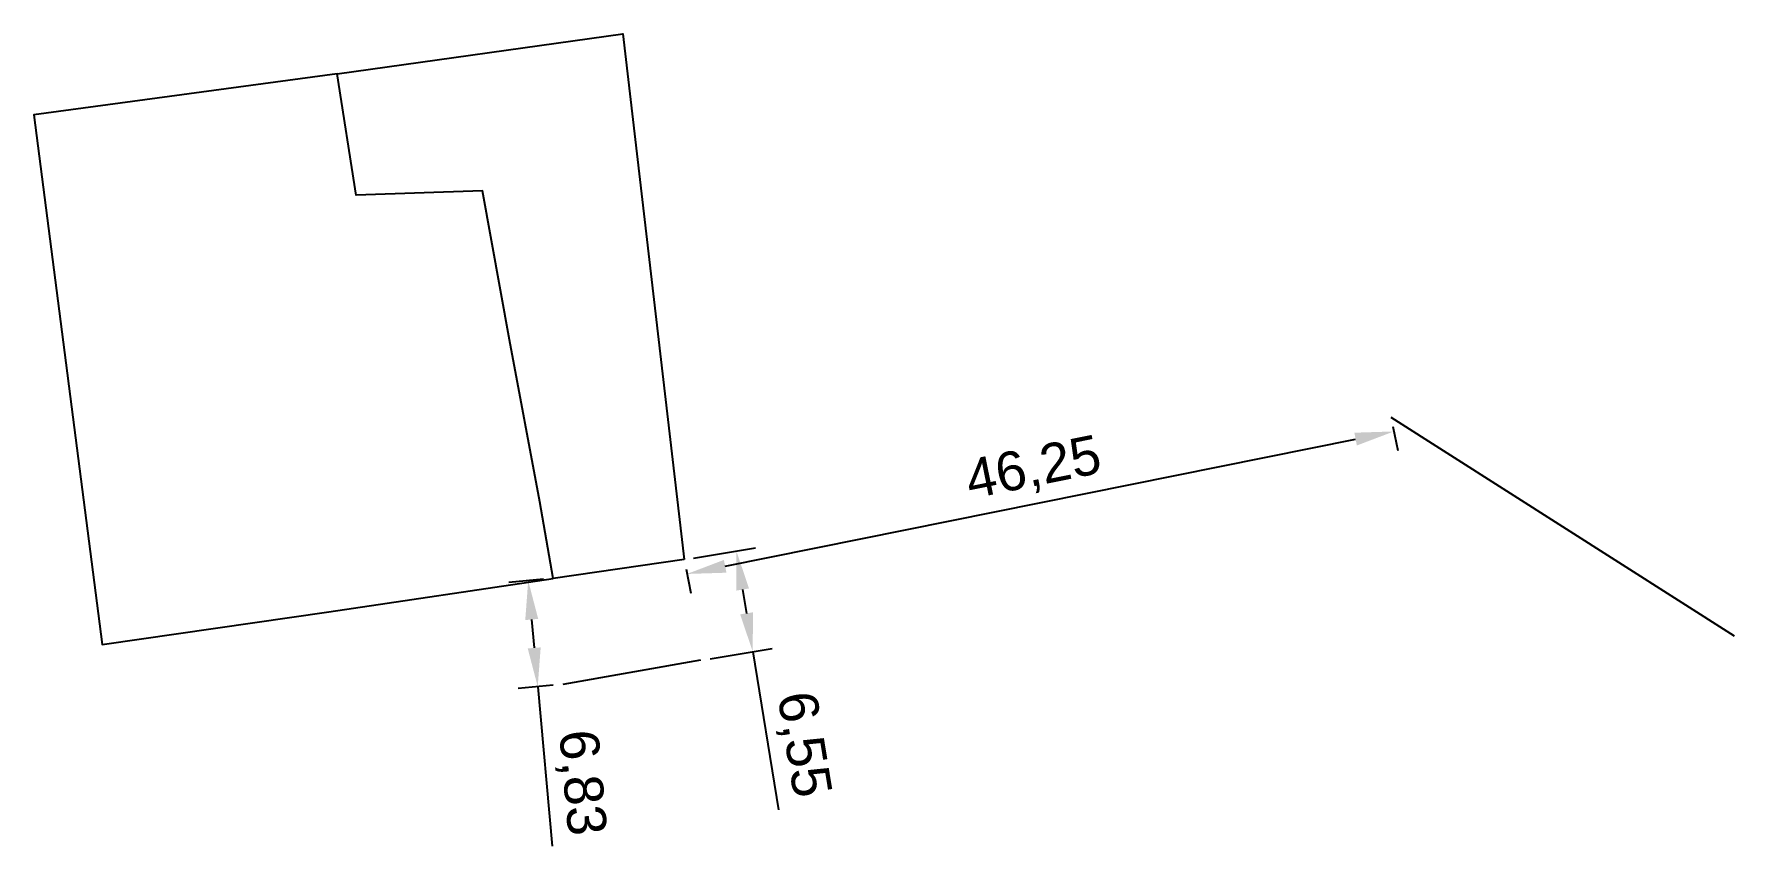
# Model space of a CAD drawing. Header units: millimetres. Extents: x 603285 to 603394, y 1301395 to 1301448.
import ezdxf

# ---------------------------------------------------------------- set-up
doc = ezdxf.new("R2010")
doc.units = ezdxf.units.MM
doc.styles.get("Standard").update_dxf_attribs({"font": 'arial.ttf'})
doc.dimstyles.new('ISO-25', dxfattribs={"dimtxt": 2.5, "dimasz": 2.5, "dimexe": 1.25, "dimexo": 0.625, "dimtad": 1, "dimtxsty": 'Standard', "dimcen": 2.5, "dimadec": 0, "dimazin": 0, "dimtfac": 1, "dimtmove": 0, "dimatfit": 3, "dimfxl": 1, "dimarcsym": 0})

# ---------------------------------------------------------------- blocks, each defined once
blk = doc.blocks.new('*D1')
at = {"color": 0, "lineweight": -2, "transparency": 16777216}
for p, q in [((603329.31, 1301413.39), (603369.74, 1301421.55)), ((603372.13, 1301422.35), (603372.44, 1301420.82)), ((603326.8, 1301413.21), (603327.11, 1301411.67))]:
    blk.add_line(p, q, dxfattribs=at)
at = {"color": 0, "transparency": 16777216}
for points in [[(603369.66, 1301421.96), (603369.82, 1301421.14), (603372.19, 1301422.04)], [(603329.23, 1301413.8), (603329.39, 1301412.98), (603326.86, 1301412.9)]]:
    blk.add_solid(points, dxfattribs=at)
at = {"layer": 'Defpoints', "color": 0, "transparency": 16777216}
for p in [(603372, 1301422.97), (603372.19, 1301422.04), (603326.67, 1301413.82)]:
    blk.add_point(p, dxfattribs=at)
at = {"color": 0, "transparency": 16777216, "insert": (603349.1, 1301419.56), "char_height": 2.5, "attachment_point": 5, "rotation": 11.4054}
blk.add_mtext('46,25', dxfattribs=at)
blk = doc.blocks.new('*D2')
at = {"color": 0, "lineweight": -2, "transparency": 16777216}
for p, q in [((603327.29, 1301413.92), (603331.26, 1301414.57)), ((603330.43, 1301411.9), (603330.68, 1301410.37)), ((603328.34, 1301407.46), (603332.32, 1301408.11)), ((603331.08, 1301407.91), (603332.74, 1301397.76))]:
    blk.add_line(p, q, dxfattribs=at)
at = {"color": 0, "transparency": 16777216}
for points in [[(603330.84, 1301411.97), (603330.02, 1301411.83), (603330.03, 1301414.37)], [(603331.09, 1301410.44), (603330.27, 1301410.31), (603331.08, 1301407.91)]]:
    blk.add_solid(points, dxfattribs=at)
at = {"layer": 'Defpoints', "color": 0, "transparency": 16777216}
for p in [(603326.67, 1301413.82), (603327.73, 1301407.36), (603331.08, 1301407.91)]:
    blk.add_point(p, dxfattribs=at)
at = {"color": 0, "transparency": 16777216, "insert": (603334.21, 1301401.94), "char_height": 2.5, "attachment_point": 5, "rotation": 279.258}
blk.add_mtext('6,55', dxfattribs=at)
blk = doc.blocks.new('*D3')
at = {"color": 0, "lineweight": -2, "transparency": 16777216}
for p, q in [((603317.66, 1301412.56), (603315.43, 1301412.36)), ((603316.9, 1301409.98), (603317.06, 1301408.16)), ((603318.27, 1301405.76), (603316.04, 1301405.55)), ((603317.29, 1301405.67), (603318.21, 1301395.45))]:
    blk.add_line(p, q, dxfattribs=at)
at = {"color": 0, "transparency": 16777216}
for points in [[(603317.32, 1301410.02), (603316.49, 1301409.94), (603316.68, 1301412.47)], [(603317.48, 1301408.19), (603316.65, 1301408.12), (603317.29, 1301405.67)]]:
    blk.add_solid(points, dxfattribs=at)
at = {"layer": 'Defpoints', "color": 0, "transparency": 16777216}
for p in [(603318.28, 1301412.62), (603317.29, 1301405.67), (603318.9, 1301405.81)]:
    blk.add_point(p, dxfattribs=at)
at = {"color": 0, "transparency": 16777216, "insert": (603319.98, 1301399.5), "char_height": 2.5, "attachment_point": 5, "rotation": 275.139}
blk.add_mtext('6,83', dxfattribs=at)

msp = doc.modelspace()

# ---------------------------------------------------------------- linework, layer by layer
for points in [[(603326.673, 1301413.82), (603318.283, 1301412.616), (603317.43, 1301417.521), (603315.475, 1301427.922), (603313.746, 1301437.469), (603305.641, 1301437.203), (603304.421, 1301444.985), (603322.749, 1301447.534)], [(603318.283, 1301412.616), (603317.43, 1301417.521), (603315.475, 1301427.922), (603313.746, 1301437.469), (603305.641, 1301437.203), (603304.421, 1301444.985), (603284.987, 1301442.339), (603289.369, 1301408.379), (603303.902, 1301410.466)]]:
    msp.add_lwpolyline(points, close=True)
for points in [[(603372.005, 1301422.965), (603394.005, 1301408.928)], [(603327.726, 1301407.36), (603318.895, 1301405.811)]]:
    msp.add_lwpolyline(points)

# ---------------------------------------------------------------- dimensions: what is measured, and where the dimension line sits
for p1, p2, distance, picture, middle in [((603326.673, 1301413.82), (603372.005, 1301422.965), -0.94, '*D1', (603349.104, 1301419.557)), ((603326.673, 1301413.82), (603327.726, 1301407.36), 3.403, '*D2', (603334.212, 1301401.945)), ((603318.283, 1301412.616), (603318.895, 1301405.811), -1.613, '*D3', (603319.979, 1301399.504))]:
    dim = msp.add_aligned_dim(p1=p1, p2=p2, distance=distance, dimstyle='ISO-25')
    dim.commit()
    dim.dimension.update_dxf_attribs({"geometry": picture, "text_midpoint": middle})

doc.saveas('drawing.dxf')
